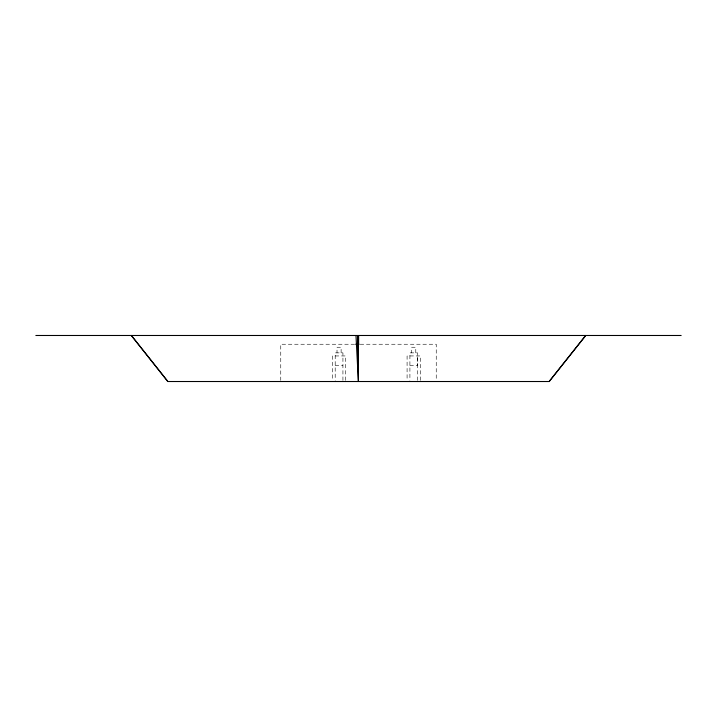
<?xml version="1.0" encoding="UTF-8"?>
<svg xmlns="http://www.w3.org/2000/svg" width="717" height="717" viewBox="0 0 717 717"><rect width="100%" height="100%" fill="white"/><g stroke="black" fill="none" stroke-linecap="round" stroke-linejoin="round"><path stroke-width="0.54" stroke-dasharray="3.58 2.69" d="M354.583 344.241L280.759 344.241L280.759 380.422M360.176 344.241L436.241 344.241L436.241 380.422M335.197 365.303L342.932 365.303M409.873 365.303L417.608 365.303L417.608 355.946M420.386 380.404L420.386 355.946L407.086 355.946L407.086 380.404M417.563 380.413L417.563 352.872L409.909 352.872L409.909 380.413M415.779 352.872L415.779 347.252L411.692 347.252L411.692 352.872M345.675 380.404L345.675 355.946L332.455 355.946L332.455 380.404M342.932 380.413L342.932 352.872L335.197 352.872L335.197 380.413M341.113 352.872L341.113 347.252L337.017 347.252L337.017 352.872"/><path stroke-width="1.08" d="M358.625 344.25L358.625 335.484M131.328 335.484L167.841 381.516L549.177 381.516L585.672 335.484M549.159 381.516L585.78 335.484M35.85 335.484L681.15 335.484M355.704 344.241L359.056 344.241M131.372 335.484L167.841 381.516M355.982 335.484L358.392 381.516L358.375 335.484M357.532 335.484L358.392 381.516"/></g></svg>
